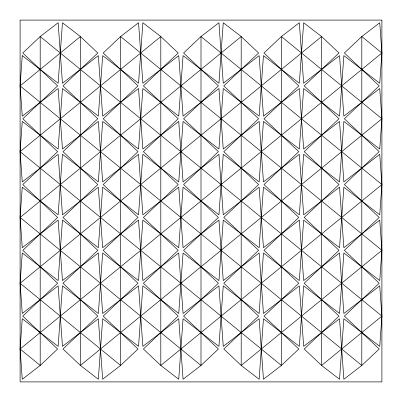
<?xml version="1.0" encoding="UTF-8"?>
<svg xmlns="http://www.w3.org/2000/svg" width="402" height="402" viewBox="0 0 402 402"><rect width="100%" height="100%" fill="white"/><g stroke="black" fill="none" stroke-linecap="round" stroke-linejoin="round"><path stroke-width="0.6" d="M22.261 55.632L20.1 85.882L22.261 116.133L58.139 88.52L62.461 149.026L98.339 121.414L102.661 181.915L138.539 154.303L142.861 214.804L178.739 187.196L183.061 247.697L218.939 220.085L223.261 280.586L259.139 252.974L263.461 313.48L299.339 285.867L303.661 346.368L339.539 318.756L343.861 379.262L361.8 365.453L379.207 349.011L344.393 316.118L379.207 283.229L344.393 250.335L379.207 217.447L344.393 184.553L379.207 151.665L344.393 118.771L379.207 85.882L344.393 52.989L361.8 36.547L379.739 22.738L381.9 52.989L379.739 83.244L343.861 55.632L339.539 116.133L303.661 88.52L299.339 149.026L263.461 121.414L259.139 181.915L223.261 154.303L218.939 214.804L183.061 187.196L178.739 247.697L142.861 220.085L138.539 280.586L102.661 252.974L98.339 313.48L62.461 285.867L58.139 346.368L22.261 318.756L20.1 349.011L22.261 379.262L40.2 365.453L57.607 349.011L22.793 316.118L57.607 283.229L22.793 250.335L57.607 217.447L22.793 184.553L57.607 151.665L22.793 118.771L57.607 85.882L22.793 52.989L40.2 36.547L58.139 22.738L62.461 83.244L98.339 55.632L102.661 116.133L138.539 88.52L142.861 149.026L178.739 121.414L183.061 181.915L218.939 154.303L223.261 214.804L259.139 187.196L263.461 247.697L299.339 220.085L303.661 280.586L339.539 252.974L343.861 313.48L379.739 285.867L381.9 316.118L379.739 346.368L343.861 318.756L339.539 379.262L321.6 365.453L304.193 349.011L339.007 316.118L304.193 283.229L339.007 250.335L304.193 217.447L339.007 184.553L304.193 151.665L339.007 118.771L304.193 85.882L339.007 52.989L321.6 36.547L303.661 22.738L299.339 83.244L263.461 55.632L259.139 116.133L223.261 88.52L218.939 149.026L183.061 121.414L178.739 181.915L142.861 154.303L138.539 214.804L102.661 187.196L98.339 247.697L62.461 220.085L58.139 280.586L22.261 252.974L20.1 283.229L22.261 313.48L58.139 285.867L62.461 346.368L98.339 318.756L102.661 379.262L120.6 365.453L138.007 349.011L103.193 316.118L138.007 283.229L103.193 250.335L138.007 217.447L103.193 184.553L138.007 151.665L103.193 118.771L138.007 85.882L103.193 52.989L120.6 36.547L138.539 22.738L142.861 83.244L178.739 55.632L183.061 116.133L218.939 88.52L223.261 149.026L259.139 121.414L263.461 181.915L299.339 154.303L303.661 214.804L339.539 187.196L343.861 247.697L379.739 220.085L381.9 250.335L379.739 280.586L343.861 252.974L339.539 313.48L303.661 285.867L299.339 346.368L263.461 318.756L259.139 379.262L241.2 365.453L223.793 349.011L258.607 316.118L223.793 283.229L258.607 250.335L223.793 217.447L258.607 184.553L223.793 151.665L258.607 118.771L223.793 85.882L258.607 52.989L241.2 36.547L223.261 22.738L218.939 83.244L183.061 55.632L178.739 116.133L142.861 88.52L138.539 149.026L102.661 121.414L98.339 181.915L62.461 154.303L58.139 214.804L22.261 187.196L20.1 217.447L22.261 247.697L58.139 220.085L62.461 280.586L98.339 252.974L102.661 313.48L138.539 285.867L142.861 346.368L178.739 318.756L183.061 379.262L201 365.453L218.407 349.011L183.593 316.118L218.407 283.229L183.593 250.335L218.407 217.447L183.593 184.553L218.407 151.665L183.593 118.771L218.407 85.882L183.593 52.989L201 36.547L218.939 22.738L223.261 83.244L259.139 55.632L263.461 116.133L299.339 88.52L303.661 149.026L339.539 121.414L343.861 181.915L379.739 154.303L381.9 184.553L379.739 214.804L343.861 187.196L339.539 247.697L303.661 220.085L299.339 280.586L263.461 252.974L259.139 313.48L223.261 285.867L218.939 346.368L183.061 318.756L178.739 379.262L160.8 365.453L143.393 349.011L178.207 316.118L143.393 283.229L178.207 250.335L143.393 217.447L178.207 184.553L143.393 151.665L178.207 118.771L143.393 85.882L178.207 52.989L160.8 36.547L142.861 22.738L138.539 83.244L102.661 55.632L98.339 116.133L62.461 88.52L58.139 149.026L22.261 121.414L20.1 151.665L22.261 181.915L58.139 154.303L62.461 214.804L98.339 187.196L102.661 247.697L138.539 220.085L142.861 280.586L178.739 252.974L183.061 313.48L218.939 285.867L223.261 346.368L259.139 318.756L263.461 379.262L281.4 365.453L298.807 349.011L263.993 316.118L298.807 283.229L263.993 250.335L298.807 217.447L263.993 184.553L298.807 151.665L263.993 118.771L298.807 85.882L263.993 52.989L281.4 36.547L299.339 22.738L303.661 83.244L339.539 55.632L343.861 116.133L379.739 88.52L381.9 118.771L379.739 149.026L343.861 121.414L339.539 181.915L303.661 154.303L299.339 214.804L263.461 187.196L259.139 247.697L223.261 220.085L218.939 280.586L183.061 252.974L178.739 313.48L142.861 285.867L138.539 346.368L102.661 318.756L98.339 379.262L80.4 365.453L62.993 349.011L97.807 316.118L62.993 283.229L97.807 250.335L62.993 217.447L97.807 184.553L62.993 151.665L97.807 118.771L62.993 85.882L97.807 52.989L80.4 36.547L62.461 22.738L58.139 83.244L22.261 55.632M80.4 36.547L20.1 85.882L361.8 365.453L361.8 36.547L381.9 52.989L20.1 349.011L40.2 365.453L40.2 36.547L381.9 316.118L321.6 365.453L321.6 36.547L20.1 283.229L120.6 365.453L120.6 36.547L381.9 250.335L241.2 365.453L241.2 36.547L20.1 217.447L201 365.453L201 36.547L381.9 184.553L160.8 365.453L160.8 36.547L20.1 151.665L281.4 365.453L281.4 36.547L381.9 118.771L80.4 365.453L80.4 36.547M381.9 20.1L20.1 20.1L20.1 381.9L381.9 381.9L381.9 20.1"/></g></svg>
